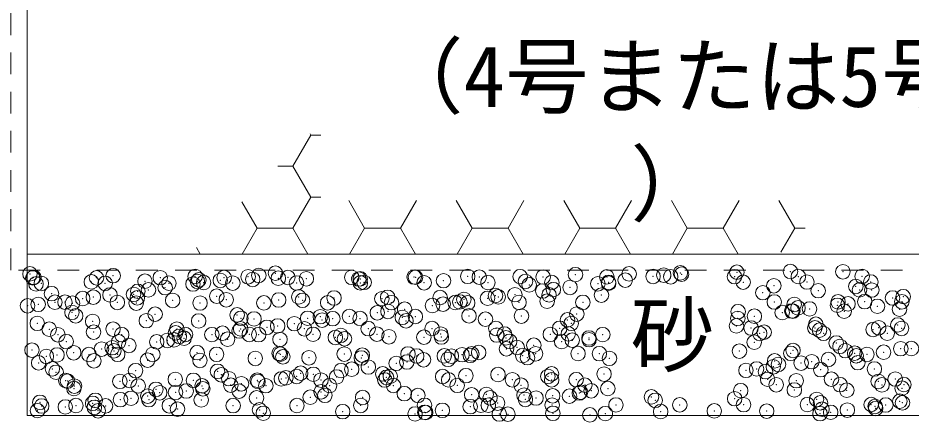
# Model space of a CAD drawing. Units: millimetres at full size; details may follow other scales. Extents: x 40781 to 122968, y -21714 to -2620.
# Drawn here: x 87796 to 88350, y -12477 to -12226 of the extents above; entities that cross this region are included whole.
import ezdxf
from ezdxf.enums import TextEntityAlignment as Align

# ---------------------------------------------------------------- set-up
doc = ezdxf.new("R2010")
doc.units = ezdxf.units.MM
doc.header["$LTSCALE"] = 18
doc.header["$PDMODE"] = 32
doc.header["$PDSIZE"] = 9
doc.linetypes.add('USER2', pattern=[1.35, 0.75, -0.6])
doc.layers.add('0_2', color=7, linetype='Continuous', lineweight=9)
doc.layers.add('ハッチング', color=7, linetype='Continuous', lineweight=5)
doc.styles.add('ＭＳ ゴシック', font='')
doc.styles.get('ＭＳ ゴシック').set_extended_font_data('MS Gothic')

msp = doc.modelspace()

# ---------------------------------------------------------------- linework, layer by layer
at = {"layer": 'ハッチング'}
for p, q in [((87966.55, -12318.35), (87977.66, -12299.1)), ((87977.66, -12299.1), (87977.18, -12298.27)), ((87977.66, -12299.1), (87983.92, -12299.1)), ((87957.1, -12318.35), (87966.55, -12318.35)), ((87977.66, -12337.59), (87966.55, -12318.35)), ((87944.32, -12356.84), (87934.91, -12340.54)), ((87966.55, -12356.84), (87977.66, -12337.59)), ((87977.66, -12337.59), (87983.92, -12337.59)), ((88011, -12356.84), (88001.11, -12339.7)), ((88033.22, -12356.84), (88043.12, -12339.7)), ((88077.67, -12356.84), (88067.78, -12339.7)), ((88099.9, -12356.84), (88109.79, -12339.7)), ((88144.35, -12356.84), (88134.46, -12339.7)), ((88166.57, -12356.84), (88176.47, -12339.7)), ((88211.02, -12356.84), (88201.13, -12339.7)), ((88233.25, -12356.84), (88243.14, -12339.7)), ((88277.7, -12356.84), (88267.81, -12339.7)), ((87935.05, -12372.91), (87944.32, -12356.84)), ((87944.32, -12356.84), (87966.55, -12356.84)), ((87975.83, -12372.91), (87966.55, -12356.84)), ((88001.72, -12372.91), (88011, -12356.84)), ((88011, -12356.84), (88033.23, -12356.84)), ((88042.5, -12372.91), (88033.22, -12356.84)), ((88068.4, -12372.91), (88077.67, -12356.84)), ((88077.68, -12356.84), (88099.9, -12356.84)), ((88109.18, -12372.91), (88099.9, -12356.84)), ((88135.07, -12372.91), (88144.35, -12356.84)), ((88144.35, -12356.84), (88166.57, -12356.84)), ((88175.85, -12372.91), (88166.57, -12356.84)), ((88201.75, -12372.91), (88211.02, -12356.84)), ((88211.02, -12356.84), (88233.25, -12356.84)), ((88242.53, -12372.91), (88233.25, -12356.84)), ((88269.08, -12371.77), (88277.7, -12356.84)), ((88277.7, -12356.84), (88284.01, -12356.84)), ((87909.15, -12372.91), (87906.73, -12368.72))]:
    msp.add_line(p, q, dxfattribs=at)
at = {"layer": 'ハッチング', "linetype": 'USER2', "lineweight": 9}
msp.add_lwpolyline([(88401.74, -11812.91), (88611.74, -11812.91), (88611.74, -12382.91), (87791.74, -12382.91), (87791.74, -11812.91), (88001.74, -11812.91)], dxfattribs=at)
at = {"layer": 'ハッチング', "lineweight": 20}
msp.add_lwpolyline([(88001.74, -11822.91), (87801.74, -11822.91), (87801.74, -12372.91), (88601.74, -12372.91), (88601.74, -11822.91), (88401.74, -11822.91)], dxfattribs=at)
msp.add_lwpolyline([(87801.74, -12472.91), (88601.74, -12472.91), (88601.74, -12372.91), (87801.74, -12372.91)], close=True, dxfattribs=at)
at = {"layer": 'ハッチング'}
for p in [(87803.55, -12385.13), (87955.71, -12384.69), (88141.7, -12385.59), (88174.94, -12385.16), (88206.72, -12384.52), (88207.43, -12385.32), (88241.73, -12384.08), (88274.97, -12383.66), (88307.46, -12383.81), (87805.24, -12387.65), (87805.89, -12387.28), (87810.6, -12391.06), (87841.6, -12390.1), (87844.79, -12387.58), (87850.15, -12390.99), (87855.12, -12386.25), (87874.84, -12389.67), (87884.34, -12387.51), (87889.7, -12390.92), (87905.94, -12386.69), (87907.33, -12389.83), (87908.28, -12388.84), (87911.2, -12390.55), (87921.52, -12389.19), (87923.89, -12387.43), (87929.25, -12390.85), (87938.77, -12386.92), (87941.63, -12388.59), (87945.38, -12386.05), (87957.5, -12387.81), (87963.44, -12387.36), (87968.8, -12390.77), (87974.88, -12388.17), (88002.99, -12387.29), (88007.36, -12388.33), (88008.32, -12388.25), (88008.35, -12390.7), (88010.66, -12390.4), (88041.66, -12387.09), (88042.54, -12387.22), (88047.9, -12390.63), (88059.89, -12389.37), (88074.91, -12386.67), (88082.09, -12387.15), (88087.45, -12390.56), (88107.4, -12386.82), (88110.71, -12389.81), (88121.64, -12387.07), (88127, -12390.49), (88161.19, -12387), (88162.2, -12390.38), (88162.28, -12390.93), (88172.53, -12389.02), (88189.78, -12386.75), (88196.39, -12385.88), (88200.74, -12386.93), (88240.29, -12386.86), (88245.65, -12390.27), (88279.84, -12386.79), (88285.2, -12390.2), (88319.39, -12386.72), (88324.74, -12390.13), (87807.3, -12391.33), (87870.4, -12395.92), (87877.01, -12395.05), (87887.34, -12393.69), (87904.59, -12391.42), (88113.05, -12391.96), (88121.41, -12395.75), (88128.02, -12394.88), (88138.34, -12393.52), (88155.59, -12391.25), (88264.66, -12392.49), (88292.15, -12395.57), (88315.48, -12392.93), (88317.82, -12395.07), (88325.39, -12395.14), (87816.94, -12397.4), (87836.22, -12400.42), (87842.83, -12399.55), (87853.15, -12398.19), (87867.76, -12397.84), (87870.1, -12399.98), (87892.02, -12401.58), (87919.33, -12398.96), (87925.26, -12401.16), (87957.75, -12401.31), (87970.15, -12399.4), (87972.49, -12401.54), (87992.05, -12400.08), (88021.71, -12400.52), (88025.29, -12399.65), (88057.78, -12399.81), (88072.53, -12400.96), (88087.22, -12400.26), (88092.08, -12398.57), (88093.83, -12399.38), (88104.16, -12398.03), (88124.1, -12402.08), (88125.32, -12398.15), (88157.81, -12398.31), (88257.84, -12396.8), (88338.23, -12400.09), (88344.84, -12399.22), (87802.03, -12404.92), (87808.64, -12404.05), (87818.97, -12402.69), (87825.23, -12402.66), (87829.88, -12403.34), (87857.71, -12402.82), (87869.43, -12403.27), (87908.98, -12403.2), (87948.53, -12403.13), (87988.08, -12403.06), (88027.63, -12402.98), (88035.79, -12407.03), (88053.04, -12404.76), (88059.65, -12403.89), (88067.18, -12402.91), (88069.97, -12402.53), (88074.87, -12403.1), (88106.73, -12402.84), (88146.28, -12402.77), (88264.93, -12402.55), (88277.3, -12404.08), (88279.64, -12406.22), (88286.8, -12406.86), (88304.05, -12404.59), (88304.48, -12402.48), (88310.66, -12403.72), (88320.98, -12402.36), (88328.87, -12405.2), (88342.56, -12407.05), (88344.02, -12402.41), (87829.58, -12408.98), (87831.92, -12411.13), (87881.15, -12410.11), (87931.97, -12410.54), (87934.31, -12412.69), (87942.43, -12413.07), (87975.68, -12412.64), (87983.53, -12411.67), (87991.28, -12412.89), (88001.6, -12411.53), (88008.16, -12412.8), (88018.85, -12409.26), (88025.46, -12408.39), (88034.35, -12412.1), (88042.46, -12411.56), (88075.71, -12411.14), (88085.92, -12413.23), (88108.2, -12411.29), (88142.5, -12410.06), (88242.29, -12412.72), (88242.53, -12408.55), (88252.61, -12411.36), (88269.86, -12409.09), (88275.77, -12408.13), (88276.47, -12408.22), (88308.26, -12408.29), (87808.1, -12415.81), (87842.4, -12414.57), (87875.64, -12414.15), (87908.13, -12414.3), (87950.48, -12418.26), (87957.09, -12417.39), (87967.42, -12416.03), (87984.67, -12413.76), (88036.69, -12414.25), (88131.9, -12418.88), (88136.74, -12413.66), (88139.08, -12415.81), (88241.47, -12417.37), (88250.55, -12418.66), (88290.1, -12418.59), (88290.69, -12416.34), (88329.65, -12418.52), (88341.51, -12416.78), (87815.5, -12419.45), (87820.86, -12422.86), (87842.97, -12421.25), (87855.05, -12419.38), (87860.41, -12422.79), (87893.79, -12421.69), (87894.6, -12419.31), (87896.13, -12423.84), (87899.96, -12422.72), (87916.3, -12422.76), (87922.91, -12421.89), (87933.23, -12420.53), (87934.15, -12419.24), (87939.51, -12422.65), (87945.36, -12422.81), (87973.7, -12419.16), (87979.06, -12422.58), (87996.18, -12423.25), (88013.25, -12419.09), (88018.6, -12422.5), (88026.09, -12424.12), (88047.74, -12424.37), (88052.8, -12419.02), (88058.15, -12422.43), (88058.58, -12424.28), (88092.35, -12418.95), (88092.88, -12423.04), (88097.7, -12422.36), (88126.12, -12422.62), (88137.25, -12422.29), (88158.61, -12422.78), (88255.9, -12422.07), (88258.64, -12421.27), (88292.95, -12420.04), (88295.45, -12422), (88326.19, -12419.61), (88335, -12421.93), (88343.85, -12418.93), (87826.03, -12427.13), (87858.51, -12427.29), (87864.86, -12429.53), (87882.11, -12427.26), (87888.72, -12426.39), (87892.82, -12426.05), (87899.05, -12425.03), (87926.06, -12425.63), (87958.55, -12425.78), (87992.85, -12424.55), (87998.52, -12425.39), (88098.56, -12424.81), (88100.9, -12426.95), (88115.87, -12429.37), (88133.12, -12427.1), (88139.73, -12426.22), (88150.05, -12424.87), (88150.13, -12425.93), (88252.51, -12427.49), (88303.33, -12427.93), (87804.79, -12432.4), (87820.35, -12435.39), (87830.67, -12434.03), (87840.14, -12435.15), (87847.92, -12431.76), (87854.54, -12430.89), (87855.61, -12432.84), (87857.95, -12434.98), (87879.69, -12435.07), (87907.18, -12433.96), (87919.24, -12435), (87958, -12434.4), (87958.79, -12434.93), (87998.34, -12434.86), (88009.57, -12435.52), (88037.88, -12434.79), (88071.36, -12435.23), (88077.43, -12434.71), (88081.68, -12433.87), (88098.93, -12431.6), (88105.54, -12430.73), (88116.98, -12434.64), (88143.3, -12434.53), (88156.53, -12434.57), (88243.33, -12433.02), (88275.18, -12434.36), (88276.57, -12432.6), (88305.67, -12430.07), (88309.06, -12432.76), (88314.73, -12434.28), (88322.37, -12435.06), (88332.69, -12433.7), (88343.36, -12431.52), (88349.94, -12431.43), (87808.9, -12440.28), (87813.74, -12436.26), (87843.2, -12439.04), (87876.44, -12438.62), (87908.93, -12438.77), (87943.23, -12437.54), (87960.34, -12436.54), (87976.48, -12437.11), (88008.96, -12437.27), (88030.56, -12440.6), (88037.17, -12439.73), (88043.26, -12436.03), (88047.5, -12438.37), (88060.38, -12435.96), (88062.72, -12438.1), (88064.75, -12436.1), (88076.51, -12435.61), (88109, -12435.76), (88111.95, -12437.08), (88162.77, -12437.51), (88265.16, -12439.07), (88281.57, -12440.43), (88288.18, -12439.56), (88298.5, -12438.2), (88315.76, -12435.93), (88316.72, -12440.2), (87817.43, -12443.98), (87819.77, -12446.13), (87869, -12445.11), (87919.82, -12445.54), (87996.38, -12445.1), (88002.99, -12444.23), (88013.31, -12442.87), (88247.38, -12444.93), (88253.99, -12444.06), (88259.44, -12445.74), (88264.32, -12442.7), (88267.5, -12441.22), (88293.75, -12444.51), (88326.99, -12444.08), (87825.76, -12451.25), (87826.83, -12451.6), (87859.31, -12451.76), (87865.31, -12451.18), (87893.62, -12450.52), (87904.86, -12451.11), (87922.16, -12447.69), (87926.86, -12450.1), (87944.41, -12451.04), (87944.94, -12451.87), (87959.35, -12450.26), (87962.19, -12449.6), (87968.8, -12448.73), (87971.39, -12446.67), (87979.13, -12447.37), (87983.96, -12450.97), (87993.65, -12449.02), (88022.21, -12447.1), (88023.51, -12450.89), (88024.55, -12449.25), (88026.89, -12448.6), (88059.38, -12448.75), (88063.06, -12450.82), (88073.77, -12448.22), (88093.68, -12447.52), (88102.61, -12450.75), (88124.59, -12448.66), (88126.92, -12447.09), (88126.93, -12450.81), (88142.15, -12450.68), (88159.41, -12447.25), (88260.8, -12450.46), (88278.55, -12451.34), (88300.35, -12450.39), (88329.36, -12451.78), (88339.9, -12450.32), (87830.82, -12456.25), (87831.11, -12454.67), (87870.66, -12454.59), (87881.64, -12456.69), (87910.21, -12454.52), (87910.75, -12456.37), (87928.01, -12454.1), (87934.62, -12453.23), (87949.76, -12454.45), (87989.31, -12454.38), (88028.86, -12454.31), (88068.41, -12454.23), (88107.96, -12454.16), (88147.51, -12454.09), (88151.44, -12457.57), (88161.76, -12456.21), (88244.13, -12457.49), (88266.16, -12453.87), (88277.37, -12457.07), (88305.71, -12453.8), (88309.86, -12457.23), (88331.7, -12453.93), (88344.16, -12455.99), (88345.26, -12453.73), (87859.63, -12463.1), (87866.24, -12462.23), (87876.57, -12460.87), (87877.24, -12463.09), (87883.98, -12458.83), (87893.82, -12458.6), (87900.43, -12457.73), (87933.21, -12457.81), (87944.03, -12462.01), (87977.28, -12461.58), (87984.03, -12458.25), (87986.37, -12460.39), (88009.76, -12461.74), (88035.6, -12459.37), (88044.06, -12460.5), (88077.31, -12460.08), (88086.41, -12459.81), (88088.75, -12461.95), (88109.8, -12460.23), (88110.64, -12462.94), (88117.25, -12462.07), (88127.58, -12460.71), (88137.98, -12460.93), (88144.1, -12459), (88144.83, -12458.44), (88188.8, -12461.37), (88240.37, -12462.49), (88291.19, -12462.93), (87809.7, -12464.75), (87810.84, -12467.02), (87825.45, -12467.6), (87832.06, -12466.73), (87842.38, -12465.37), (87843.46, -12467.84), (87844, -12463.51), (87850.39, -12466.95), (87889.94, -12466.88), (87909.73, -12463.24), (87929.49, -12466.8), (87969.04, -12466.73), (88008.59, -12466.66), (88048.14, -12466.59), (88076.46, -12467.44), (88083.07, -12466.57), (88087.69, -12466.52), (88093.39, -12465.21), (88127.24, -12466.45), (88166.79, -12466.37), (88191.14, -12463.51), (88206.34, -12466.3), (88245.89, -12466.23), (88285.44, -12466.16), (88293.53, -12465.07), (88324.99, -12466.09), (88327.46, -12467.27), (88327.79, -12468.55), (88334.07, -12466.4), (88342.75, -12464.05), (88344.4, -12465.04), (87808.2, -12469.87), (87845.81, -12469.98), (87895.03, -12468.96), (87945.85, -12469.39), (87948.19, -12471.54), (87997.42, -12470.52), (88042.27, -12471.94), (88048.24, -12470.95), (88048.88, -12471.07), (88059.21, -12469.71), (88094.48, -12471.99), (88099.8, -12472.08), (88127.72, -12471.56), (88150.62, -12472.51), (88160.21, -12471.72), (88194.51, -12470.48), (88227.76, -12470.06), (88260.24, -12470.21), (88293.28, -12471.77), (88294.55, -12468.98), (88299.89, -12470.9), (88310.21, -12469.54)]:
    msp.add_point(p, dxfattribs=at)

# ---------------------------------------------------------------- texts
at = {"layer": '0_2', "style": 'ＭＳ ゴシック'}
for s, p in [('（4号または5号', (88020.44, -12243.67)), ('）', (88175.84, -12310.34))]:
    msp.add_text(s, height=37.98, dxfattribs=at).set_placement(p, align=Align.TOP_LEFT)
msp.add_text('砂', height=37.98, dxfattribs=at).set_placement((88201.74, -12422.91), align=Align.MIDDLE_CENTER)

doc.saveas('drawing.dxf')
